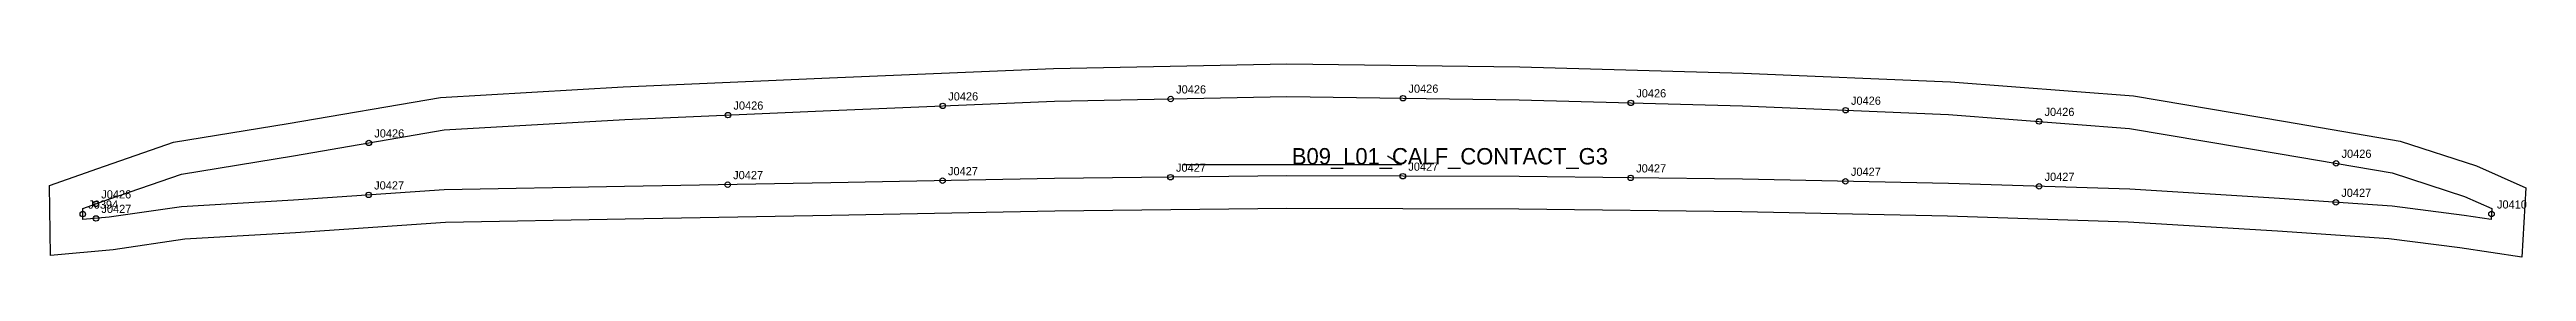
# Model space of a CAD drawing. Header units: millimetres. Extents: x -12 to 893, y -18 to 53.
import ezdxf

# ---------------------------------------------------------------- set-up
doc = ezdxf.new("R2010")
doc.units = ezdxf.units.MM
for name, color, linetype in [('CUT', 1, 'Continuous'), ('GRAIN', 3, 'Continuous'), ('LABEL', 7, 'Continuous'), ('NOTCH', 2, 'Continuous'), ('SEW', 5, 'Continuous')]:
    doc.layers.add(name, color=color, linetype=linetype)

msp = doc.modelspace()

# ---------------------------------------------------------------- linework, layer by layer
at = {"layer": 'CUT'}
msp.add_lwpolyline([(-12.11, 8.42), (5.59, 14.74), (33.15, 24.3), (75.04, 31.13), (130.74, 40.77), (197.56, 44.6), (272.95, 47.91), (354.79, 51.34), (440, 53.03), (525.18, 51.9), (606.98, 49.59), (682.56, 46.47), (749.48, 41.29), (805, 31.95), (846.86, 24.74), (874.74, 15.68), (892.85, 7.57), (891.39, -17.79), (868.65, -14.39), (842.77, -11.1), (802.04, -8.27), (747.5, -4.93), (681.52, -2.76), (606.33, -1.24), (524.8, -0.27), (440.04, -0.01), (355.26, -1), (273.59, -2.57), (198.27, -3.89), (132.58, -5.08), (77.75, -8.89), (37.29, -11.27), (11.08, -15.09), (-11.77, -17.24), (-12.11, 8.42)], close=True, dxfattribs=at)
at = {"layer": 'GRAIN'}
for p, q in [((481.89, 16.18), (476.89, 19.18)), ((401.89, 16.18), (481.89, 16.18))]:
    msp.add_line(p, q, dxfattribs=at)
at = {"layer": 'NOTCH'}
for centre in [(314.31, 37.63), (397.6, 40.18), (482.49, 40.46), (565.75, 38.75), (644.21, 36.04), (235.81, 34.27), (714.93, 31.93), (104.57, 24.06), (235.71, 8.77), (314.22, 10.21), (397.53, 11.5), (482.44, 11.86), (565.71, 11.24), (644.18, 10), (714.95, 8.15), (823.48, 16.59), (4.79, 1.71), (104.52, 5), (823.39, 2.28), (0.03, -2.04), (4.85, -3.62), (880.28, -1.99)]:
    msp.add_circle(centre, 1, dxfattribs=at)
at = {"layer": 'SEW'}
msp.add_lwpolyline([(0, 0), (9.57, 3.42), (36.1, 12.62), (77.03, 19.3), (132.11, 28.83), (198.16, 32.61), (273.46, 35.92), (355.16, 39.34), (440.04, 41.03), (524.93, 39.9), (606.56, 37.6), (681.85, 34.49), (748.02, 29.36), (802.99, 20.12), (843.97, 13.06), (870.42, 4.46), (880.39, 0), (880.16, -3.98), (870.3, -2.51), (843.95, 0.85), (802.82, 3.71), (748.07, 7.05), (681.84, 9.24), (606.53, 10.75), (524.89, 11.73), (439.99, 11.99), (355.08, 11), (273.37, 9.43), (198.06, 8.11), (132.05, 6.91), (76.99, 3.08), (36.07, 0.68), (9.65, -3.17), (0.05, -4.07)], close=True, dxfattribs=at)

# ---------------------------------------------------------------- texts
at = {"layer": 'LABEL'}
for s, height, p in [('J0426', 3, (484.49, 42.46)), ('J0426', 3, (237.81, 36.27)), ('J0426', 3, (316.31, 39.63)), ('J0426', 3, (399.6, 42.18)), ('J0426', 3, (567.75, 40.75)), ('J0426', 3, (646.21, 38.04)), ('J0426', 3, (716.93, 33.93)), ('J0426', 3, (106.57, 26.06)), ('B09_L01_CALF_CONTACT_G3', 6, (441.89, 16.18)), ('J0426', 3, (825.48, 18.59)), ('J0427', 3, (106.52, 7)), ('J0427', 3, (237.71, 10.77)), ('J0427', 3, (316.22, 12.21)), ('J0427', 3, (399.53, 13.5)), ('J0427', 3, (484.44, 13.86)), ('J0427', 3, (567.71, 13.24)), ('J0427', 3, (646.18, 12)), ('J0427', 3, (716.95, 10.15)), ('J0394', 3, (2.03, -0.04)), ('J0426', 3, (6.79, 3.71)), ('J0427', 3, (6.85, -1.62)), ('J0427', 3, (825.39, 4.28)), ('J0410', 3, (882.28, 0.01))]:
    msp.add_text(s, height=height, dxfattribs=at).set_placement(p)

doc.saveas('drawing.dxf')
